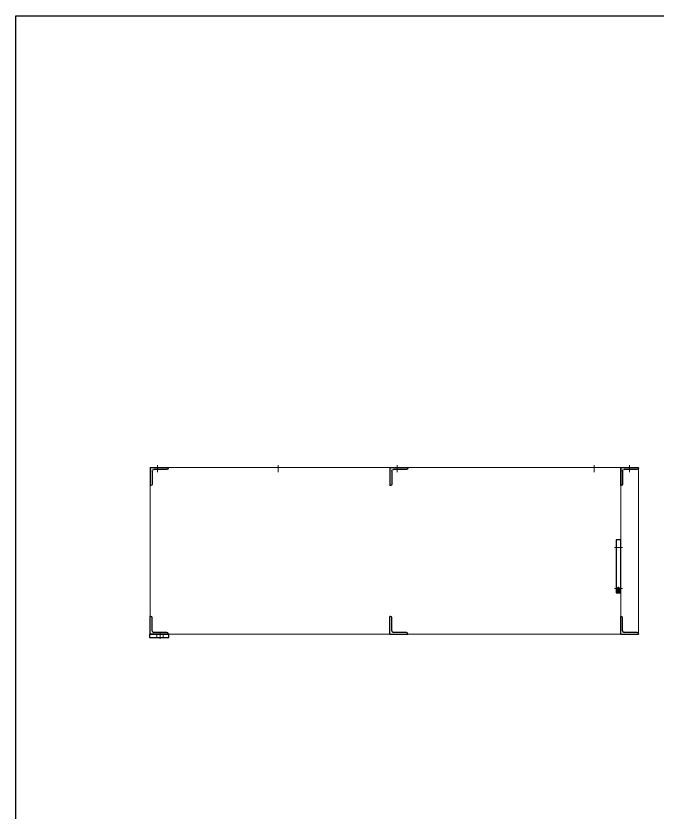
# Model space of a CAD drawing. Header units: millimetres. Extents: x -16130 to 36813, y -8099 to 27484.
# Drawn here: x -16130 to -12519, y 10392 to 14881 of the extents above; entities that cross this region are included whole.
import ezdxf

# ---------------------------------------------------------------- set-up
doc = ezdxf.new("R2010")
doc.units = ezdxf.units.MM
doc.header["$LTSCALE"] = 6
doc.linetypes.add('CENTER2', pattern=[28.575, 19.05, -3.175, 3.175, -3.175])
doc.linetypes.add('HIDDEN', pattern=[9.525, 6.35, -3.175])
doc.layers.add('04_HIDDEN', color=2, linetype='HIDDEN', lineweight=13)
doc.layers.add('05_CENTER', color=4, linetype='CENTER2', lineweight=13)
doc.layers.add('10_DRAFT', color=8, linetype='Continuous', lineweight=0, plot=False)

# ---------------------------------------------------------------- blocks, each defined once
blk = doc.blocks.new('A$C2B834F33_1_1')
at = {"color": 0}
for p, q in [((0, 0), (-100, 0)), ((-100, -3), (-100, 0)), ((0, 0), (0, -100)), ((-93, -10), (-20, -10)), ((-10, -20), (-10, -93)), ((-3, -100), (0, -100))]:
    blk.add_line(p, q, dxfattribs=at)
for centre, radius, start, end in [((-93, -3), 7, 180, 270), ((-20, -20), 10, 0, 90), ((-3, -93), 7, 180, 270)]:
    blk.add_arc(centre, radius, start, end, dxfattribs=at)

msp = doc.modelspace()

# ---------------------------------------------------------------- linework, layer by layer
at = {"color": 0}
msp.add_line((-12723.43179, 12234.13764), (-12723.43179, 12334.13764), dxfattribs=at)
at = {"color": 2}
msp.add_lwpolyline([(-16130.25216, 14880.92178), (-1651.04794, 14880.92178), (-1651.04794, 6324.74419), (-16130.25216, 6324.74419)], close=True, dxfattribs=at)
at = {"color": 0}
for points in [[(-12723.43316, 11928.13763), (-12748.43317, 11928.13763), (-12748.43317, 11628.13763), (-12723.43316, 11628.13763)], [(-15378.43458, 11376.13764), (-15268.43458, 11376.13764), (-15268.43458, 11395.13764), (-15378.43458, 11395.13764)]]:
    msp.add_lwpolyline(points, close=True, dxfattribs=at)
at = {"layer": '04_HIDDEN'}
for p, q in [((-12741.93317, 11652.13763), (-12741.93317, 11628.13763)), ((-12729.93317, 11652.13763), (-12741.93317, 11652.13763)), ((-12740.68317, 11657.13763), (-12735.93317, 11659.87963)), ((-12731.18317, 11657.13763), (-12740.68317, 11657.13763)), ((-12740.68317, 11657.13763), (-12740.68317, 11628.13763)), ((-12735.93317, 11659.87963), (-12731.18317, 11657.13763)), ((-12731.18317, 11657.13763), (-12731.18317, 11628.13763)), ((-12729.93317, 11652.13763), (-12729.93317, 11628.13763)), ((-15335.93455, 11395.13764), (-15335.93455, 11376.13764)), ((-15300.93455, 11395.13764), (-15300.93455, 11376.13764))]:
    msp.add_line(p, q, dxfattribs=at)
at = {"layer": '05_CENTER'}
for p, q in [((-15333.43313, 12349.076), (-15333.43313, 12308.8659)), ((-14653.43313, 12349.076), (-14653.43313, 12308.8659)), ((-13983.43179, 12349.076), (-13983.43179, 12308.8659)), ((-12873.43173, 12349.076), (-12873.43173, 12308.8659)), ((-12673.43173, 12349.076), (-12673.43173, 12308.8659)), ((-12712.882, 11883.13763), (-12758.98435, 11883.13763)), ((-12712.882, 11653.13763), (-12758.98435, 11653.13763)), ((-12735.93317, 11663.11163), (-12735.93317, 11624.12818)), ((-15318.43455, 11406.08605), (-15318.43455, 11369.68924))]:
    msp.add_line(p, q, dxfattribs=at)
at = {"layer": '10_DRAFT'}
msp.add_line((-12723.43179, 12234.13764), (-12723.43311, 11495.13764), dxfattribs=at)
msp.add_lwpolyline([(-15373.43317, 12334.13764), (-12623.43311, 12334.13764), (-12623.43311, 11395.13764), (-15373.43317, 11395.13764)], close=True, dxfattribs=at)

# ---------------------------------------------------------------- block references
at = {"xscale": -1}
for p in [(-15373.43317, 12334.13764), (-14023.43179, 12334.13764), (-12723.43173, 12334.13764)]:
    msp.add_blockref('A$C2B834F33_1_1', p, dxfattribs=at)
at = {"rotation": 180}
for p in [(-15373.43317, 11395.13764), (-14023.43317, 11395.13764), (-12723.43311, 11395.13764)]:
    msp.add_blockref('A$C2B834F33_1_1', p, dxfattribs=at)

doc.saveas('drawing.dxf')
